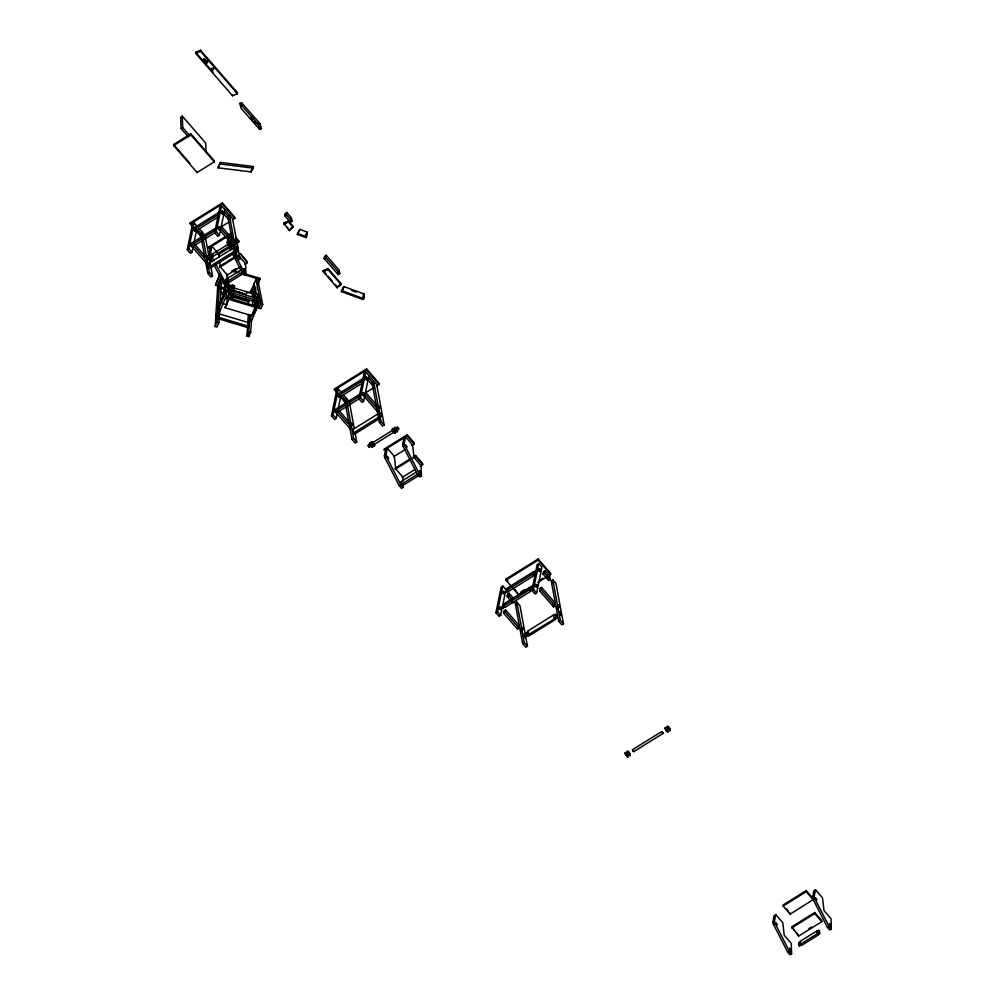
<?xml version="1.0" encoding="UTF-8"?>
<svg xmlns="http://www.w3.org/2000/svg" width="1005" height="1005" viewBox="0 0 1005 1005"><rect width="100%" height="100%" fill="white"/><g stroke="black" fill="none" stroke-linecap="round" stroke-linejoin="round"><path stroke-width="1.5" d="M253.034 117.057L254.114 117.849L252.72 117.17L253.335 116.969M227.03 304.05L227.205 295.445M248.348 304.653L248.449 300.357M306.098 237.632L306.965 231.992L299.854 229.391L297.279 234.404L306.098 237.632L306.965 231.992M363.81 298.736L363.961 293.9L343.936 286.576L341.361 291.588L363.094 299.54L363.81 298.736L342.089 290.784L341.361 291.588M213.814 67.925L212.771 69.006L211.565 68.39M255.019 293.762L255.521 293.209L254.68 297.128M219.756 308.824L218.876 322.756L217.017 327.04L215.145 326.487L217.796 284.679L221.251 276.677M216.113 317.153L216.954 313.673L216.301 317.693L216.753 316.776M217.721 291.739L218.55 288.259L217.909 292.279L218.361 291.362M216.301 317.693L216.515 314.037M217.909 292.279L218.11 288.623M215.145 326.487L217.005 322.19L219.643 280.395M218.625 317.329L218.826 314.238M220.045 304.176L221.414 282.493M223.525 296.55L223.964 289.415L225.334 286.664M224.09 291.927L224.919 288.46L224.266 292.48L224.731 291.563M224.266 292.48L224.479 288.812M225.02 307.693L229.178 298.108L255.999 306.136L255.911 307.467L251.828 315.708L225.02 307.693L229.178 298.108M251.464 319.879L250.672 332.266L248.825 336.562L246.954 335.997L247.544 326.713M247.733 323.61L248.323 314.326M218.047 318.698L247.971 327.655L248.197 324.113L248.097 327.203M248.562 326.286L248.876 322.731L218.952 313.786L218.726 317.329L248.65 326.286L247.971 327.655M246.954 335.997L248.813 331.713L249.881 314.678M251.451 289.905L251.225 293.498L254.541 285.822M248.825 336.562L249.014 333.459M251.828 315.708L255.999 306.136M237.482 250.622L236.162 246.853L237.519 250.057M381.699 416.686L380.38 412.917M554.295 618.414L553.516 615.01L527.726 631.065L529.283 635.235L527.663 636.24L526.306 633.037L527.964 631.467M555.062 619.181L556.67 618.176L556.242 615.022L555.35 614.407L553.742 615.412M632.534 749.743L633.816 751.627L662.823 733.575L662.509 732.394L661.604 731.602L632.585 749.655L633.816 751.627M661.604 731.602L662.823 733.575M257.795 293.849L257.029 298.51L257.016 296.89M218.035 167.81L220.397 162.421L253.448 166.529L253.285 168.149L251.087 171.905L218.035 167.81L220.397 162.421M251.087 171.905L251.25 170.285M244.969 271.966L244.102 268.574L244.19 271.061L244.969 271.966L244.567 268.812M420.404 473.983L420.404 471.27L419.537 470.591L420.404 473.983L420.404 471.27M800.558 944.147L801.337 945.039L799.264 945.806L798.862 942.652L800.47 941.647M817.995 934.675L819.603 933.67L819.213 930.517L817.128 931.283L817.216 933.771M253.21 297.555L253.876 292.304A3.492 0.691 -73.3 0 0 253.7 291.463L255.572 292.015A3.492 0.691 -73.3 0 1 255.735 292.87L254.127 305.57M231.049 298.673L231.627 294.201M232.004 291.211L232.67 285.96A3.492 0.691 -73.3 0 0 232.507 285.119L234.379 285.684A3.492 0.691 -73.3 0 1 234.542 286.526L233.876 291.777M232.921 299.239L233.499 294.754M252.255 305.018L252.833 300.533M208.977 258.788L207.821 257.896M253.788 293.083L255.659 293.636M219.567 227.406L218.738 226.678L218.349 228.587L219.128 229.605L219.567 227.406L218.738 226.678M222.783 211.728L221.967 211L221.565 212.922L222.344 213.927L222.783 211.728L221.967 211M363.772 393.47L362.956 392.741L362.566 394.651L363.333 395.656L363.772 393.47L362.956 392.741M367.001 377.792L366.172 377.063L365.782 378.973L366.561 379.991L367.001 377.792L366.172 377.063M502.286 607.007L503.065 608.025L504.673 607.02L503.894 606.002L502.286 607.007L503.065 608.025L503.455 606.103M508.279 589.433L507.512 588.415L507.123 590.337C504.045 590.877 506.294 593.641 507.889 591.342M532.462 588.051L531.683 587.033L530.075 588.038L529.685 589.948L530.452 590.965L532.072 589.96L532.122 587.259M210.246 247.18L208.927 254.039A3.492 1.055 58.1 0 0 209.392 255.622L212.457 261.627M402.942 481.458L402.804 477.023L395.769 468.933L394.324 456.295L387.302 448.205L385.983 455.064A3.492 1.055 58.1 0 0 386.448 456.647L400.807 484.674L403.143 487.375L401.535 488.38L399.186 485.679L384.827 457.652A3.492 1.055 58.1 0 1 384.362 456.056L385.681 449.21M403.947 437.828L402.628 444.687A3.492 1.055 58.1 0 0 403.093 446.27L417.452 474.31L419.801 476.998L421.409 476.006L421.07 465.654L414.035 457.564L412.59 444.926L405.555 436.823L404.236 443.682A3.492 1.055 58.1 0 0 404.714 445.278L419.06 473.305L421.409 476.006M775.76 914.575L774.44 921.434A3.492 1.055 58.1 0 0 774.905 923.017L789.264 951.044L791.601 953.745L789.993 954.75L787.644 952.049L773.285 924.022A3.492 1.055 58.1 0 1 772.82 922.439L774.139 915.58L775.76 914.575L782.782 922.665L784.227 935.316L791.262 943.406L791.601 953.745M812.605 897.277L812.58 897.691A3.492 1.055 58.1 0 0 813.045 899.274L827.404 927.301L829.741 930.002L831.349 928.997L831.009 918.658L823.987 910.568L822.53 897.917L815.507 889.827L813.899 890.832L812.63 897.226L814.238 896.221L815.507 889.827M231.841 287.882L230.673 290.495M219.128 229.605L219.178 226.904M222.344 213.927L222.394 211.226M363.333 395.656L363.395 392.968M366.561 379.991L366.611 377.29M507.512 588.415L505.904 589.42L506.181 590.488M535.288 574.282L534.911 571.368L533.291 572.373L532.901 574.282L533.68 575.287L535.288 574.282L534.509 573.277L534.911 571.368L535.678 572.373L535.338 571.581M214.078 260.634L211.012 254.629A3.492 1.055 58.1 0 1 210.535 253.034L211.854 246.175L218.889 254.278L219.203 257.079M230.723 250.258L227.658 244.253A3.492 1.055 58.1 0 1 227.193 242.67L228.009 238.373M229.617 237.368L230.12 234.806L233.135 238.273M193.274 246.288L192.03 252.356L190.41 253.361L187.244 249.717L192.545 223.927L194.153 222.922L197.319 226.577M187.244 249.717L188.852 248.712L194.153 222.922M215.095 232.595L191.892 247.042L190.736 245.534L191.176 243.348L216.967 227.293M218.324 216.929L195.108 231.376L193.952 229.856L194.405 227.67L220.183 211.615M190.95 245.647L191.352 243.738M195.108 231.376L195.56 229.19M193.89 243.26L196.704 229.617M224.718 209.517L219.417 235.308L217.809 236.301L214.643 232.657L219.932 206.879L221.552 205.874L232.469 218.449L239.969 258.951L238.348 259.956L235.183 256.313L232.959 244.303M214.643 232.657L216.251 231.653L221.552 205.874M284.767 215.774L285.232 213.55L286.84 212.558L291.412 217.821L292.066 221.314L290.445 222.319L284.767 215.774L286.387 214.769L286.84 212.558M324.175 258.499L324.628 256.288L326.236 255.283L339.125 270.119L339.765 273.599L338.157 274.604L324.175 258.499L325.783 257.506L326.236 255.283M325.055 256.514L324.829 257.607L325.595 256.175L326.21 258.034M337.793 410.844L336.235 418.419L334.627 419.424L331.462 415.769L336.75 389.99L338.358 388.985L341.537 392.641M331.462 415.769L333.07 414.776L338.358 388.985M359.313 398.658L336.11 413.105L334.941 411.598L335.394 409.412L359.891 394.161M362.529 382.98L339.326 397.427L338.17 395.92L338.61 393.734L363.107 378.483M338.421 407.804L340.909 395.668M368.936 375.581L363.634 401.359L362.026 402.364L358.848 398.721L364.149 372.943L365.757 371.938L376.674 384.513L384.174 425.014L382.566 426.02L379.388 422.376L376.9 408.872M358.848 398.721L360.468 397.716L365.757 371.938M505.904 589.42L500.678 615.399L499.058 616.404L495.892 612.749L501.194 586.97L502.802 585.965L505.967 589.621M495.892 612.749L497.5 611.744L502.802 585.965M500.766 607.774L500.377 609.696L499.598 608.678L500 606.769L500.766 607.774L499.158 608.779M503.982 592.108L503.593 594.018L502.827 593.013L503.216 591.091L503.982 592.108L502.374 593.113M502.626 607.799L502.676 605.098L504.296 604.093M503.681 605.889L504.121 603.704L529.911 587.649L529.459 589.835L503.681 605.889L504.837 607.409L530.627 591.355L529.459 589.835M533.127 571.983L532.688 574.169L533.843 575.677L508.053 591.731L506.897 590.224L507.349 588.038L533.127 571.983L534.296 573.491M503.593 613.163L504.045 610.94L505.653 609.947L518.53 624.771L519.183 628.263L517.562 629.268L503.593 613.163L505.201 612.158L505.653 609.947M514.309 601.97L512.701 602.975L507.023 596.43L507.475 594.219L509.095 593.214L513.668 598.477M507.023 596.43L508.631 595.425L509.095 593.214M531.683 587.033L531.293 588.955L529.685 589.948M531.884 590.337L537.173 564.559L538.793 563.554L541.959 567.209L536.657 592.988L535.049 593.993L531.884 590.337L533.492 589.332L538.793 563.554M536.758 585.375L536.369 587.284L535.59 586.279L535.979 584.357L536.758 585.375L535.15 586.38M539.974 569.697L539.585 571.606L538.818 570.601L539.208 568.692L539.974 569.697L538.366 570.702M537.336 585.174L537.11 586.267L537.65 585.928M541.079 569.194L541.306 568.101M539.572 590.752L540.037 588.541L541.645 587.536L554.521 602.372L555.175 605.852L553.554 606.857L539.572 590.752L541.193 589.759L541.645 587.536M543.014 574.031L543.466 571.807L545.087 570.802L549.66 576.079L550.3 579.558L548.692 580.563L543.014 574.031L544.622 573.026L545.087 570.802M543.893 572.033L543.667 573.126L544.434 571.707L545.049 573.554M233.663 288.699L233.7 287.907M231.301 285.923L230.396 290.596M252.393 294.955L252.381 295.897L252.757 293.95M231.489 287.882L231.075 289.226L231.401 287.933M228.6 288.234L228.713 285.508M231.037 287.983L231.175 289.553L231.64 286.211M257.783 296.638L257.745 295.432M257.783 296.199L258.335 295.269L257.682 297.48L258.398 294.113L257.757 294.729M224.303 283.448L225.095 284.34L226.703 283.335L225.635 279.541L242.293 269.177M244.956 269.252L244.102 268.574M798.862 945.366L798.862 942.652L799.641 943.544L798.799 943.218M819.603 930.957L818.736 930.278L819.603 933.67M227.042 292.957L226.728 290.307M227.13 289.98L226.502 290.885M260.798 301.148L260.798 300.055M228.663 289.126L229.454 285.068L228.65 286.086M257.594 297.128L256.702 298.711M219.68 274.252L215.459 285.181L225.937 288.322M215.459 285.181L219.718 275.32M221.628 278.862L219.417 283.988L221.288 284.553L222.947 280.709M217.934 307.517L225.459 290.093M225.874 292.204L217.708 311.123L219.58 311.676L226.577 295.457M226.653 273.523L230.886 294.955L229.027 299.239L227.155 298.686L229.014 294.39L227.193 285.206M250.207 292.769L255.974 279.415L257.845 279.98L262.682 304.465L260.835 308.761L258.963 308.196L257.757 302.078M254.202 291.5L255.86 287.656M257.707 284.038L260.144 278.398L245.17 273.925M254.705 292.154L255.923 289.339M257.745 285.106L260.144 278.398M254.365 306.311L256.69 300.947M257.682 301.714L249.504 320.633L251.376 321.198L258.963 303.623M258.963 308.196L260.81 303.912L255.974 279.415M297.279 234.404L299.854 229.391M342.089 290.784L343.936 286.576M208.965 253.624L210.598 252.569M386.008 454.649L384.425 455.592M402.666 444.273L404.299 443.218M774.466 921.02L772.883 921.974M814.238 896.221L814.188 896.686A3.492 1.055 58.1 0 0 814.653 898.269L814.892 898.772M220.208 281.488L220.886 280.119M218.55 288.259L217.884 289.076M224.919 288.46L224.253 289.277M218.324 311.952L219.015 310.583M246.125 294.804L245.672 295.721L246.25 294.352L234.353 290.797M245.471 298.812L245.924 297.895M246.024 297.895L245.346 299.264L233.449 295.709M251.338 292.38L252.016 290.998M255.157 294.013L255.948 292.995L254.717 297.869M251.979 169.028L253.448 166.529M373.533 444.888L398.583 429.286L398.093 427.866L397.352 427.313L368.345 445.378L369.476 447.363L369.526 446.697M397.352 427.313L398.583 429.286M526.783 635.612L556.707 617.598M556.242 615.022L555.35 614.407L556.67 618.176M231.791 244.718L230.622 242.795M370.355 444.197L371.348 446.182M393.081 429.977L393.52 431.371M298.9 230.987L298.221 232.796M342.994 288.171L342.316 289.98M363.232 294.704L363.961 293.9M289.352 230.597L293.096 227.281L293.071 226.213L288.485 220.949L283.636 222.984L289.352 230.597L287.43 227.344M340.004 284.943L338.145 286.211M337.228 287.769L340.971 284.465L340.934 283.385L328.057 268.561L323.208 270.596L323.246 271.664L337.228 287.769L335.193 284.402M203.852 59.885L204.932 59.22L207.671 62.36L206.59 63.039L203.827 58.818L206.59 63.039M206.553 61.958L207.633 61.292M206 151.667L205.724 143.099L182.307 116.14L180.686 117.145L181.063 128.552L188.199 136.755M181.063 128.552L182.684 127.547L182.307 116.14M173.651 144.506L190.837 133.803L214.253 160.775L214.291 161.843L197.106 172.546L173.689 145.574L173.651 144.506L189.945 163.275M173.689 145.574L190.875 134.884L190.837 133.803M192.068 226.238L190.108 222.959L222.344 202.897L234.831 217.281L234.869 218.349L232.281 219.957M190.146 224.027L222.369 203.965L222.344 202.897M193.952 229.856L218.449 214.605M200.937 236.338L202.545 235.333L197.809 229.894M190.736 245.534L215.233 230.283M221.967 226.376L229.705 221.552M210.648 250.496L208.6 247.117L225.283 236.728M227.846 235.132L231.703 232.733M208.638 248.185L226.602 237.004M228.512 235.811L231.74 233.801M227.243 242.205L228.801 241.665A3.492 1.055 58.1 0 0 229.266 243.248L232.331 249.253M209.555 255.961L211.163 254.956L209.643 256.124M212.382 254.089L230.849 242.594M227.896 244.755L229.441 243.625M212.294 256.878L232.08 244.567M222.042 251.212L224.605 249.617M236.162 242.431L238.725 240.823L235.71 237.356M218.223 254.68L229.781 247.494M236.2 243.499L238.763 241.891L238.725 240.823M234.818 252.833L210.321 268.084L209.178 266.941L208.538 263.511L234.328 247.456L234.743 249.743M209.178 266.941L234.956 250.886M290.822 221.087L291.048 219.04M210.899 267.016L212.57 276.011L210.95 277.016L207.784 273.36L209.392 272.368L203.286 239.353M235.183 256.313L236.791 255.308L229.291 214.794M219.643 266.262L235.044 256.677M219.68 267.33L235.082 257.745M233.085 270.358L235.66 268.762M226.703 275.42L240.823 266.627M244.667 264.24L247.243 262.632L247.205 261.564L240.182 253.474L247.243 262.632M223.751 283.661L225.359 282.656L227.708 285.357C224.567 288.837 226.138 285.194 226.163 287.568C228.248 286.5 222.155 282.217 213.877 264.39M232.846 254.391L242.017 272.292L244.353 274.981L245.974 273.976L243.625 271.287L225.736 282.392L226.904 283.737L243.549 273.373L242.381 272.028M337.24 393.407L334.326 389.023L366.549 368.961L379.036 383.345L379.073 384.413L376.498 386.008M334.351 390.091L366.586 370.028L366.549 368.961M338.17 395.92L363.948 379.865M334.941 411.598L360.732 395.543M364.89 393.231L373.923 387.616M378.533 413.52L352.755 429.575L353.383 433.004L354.526 434.147L379.023 418.897M353.383 433.004L379.174 416.949M355.117 433.067L356.775 442.074L355.167 443.079L352.001 439.424L353.609 438.419L346.109 397.917M379.388 422.376L381.008 421.371L373.508 380.857M407.138 434.75L384.036 449.135L384.073 450.202L407.176 435.831L407.138 434.75L414.161 442.841L414.198 443.921L411.635 445.517M384.99 457.979L386.598 456.974L385.078 458.142M403.256 446.609L404.864 445.604L403.344 446.773M393.671 456.697L405.216 449.511M395.078 468.28L410.48 458.695M413.042 457.087L415.618 455.491L422.64 463.581L422.678 464.649L420.115 466.257M395.116 469.348L410.517 459.762M413.08 458.167L415.655 456.559L415.618 455.491M402.138 477.438L414.977 469.448M416.447 471.986L401.07 481.558L401.171 484.41L402.339 485.754L418.997 475.39L417.816 474.046M399.186 485.679L400.807 484.674M401.171 484.41L419.06 473.305M532.625 585.689L518.442 594.52L505.955 580.136L505.917 579.068L538.14 559.006L550.639 573.39L550.665 574.458L537.775 582.485M505.955 580.136L538.178 560.074L538.14 559.006M506.897 590.224L532.688 574.169M532.901 574.282L534.999 573.227M520.979 591.845L524.849 589.445M540.326 579.81L542.901 578.202M549.069 579.345L549.283 577.297M516.796 602.083L515.176 603.075L522.675 643.589L525.854 647.245L527.462 646.24L519.962 605.726L516.796 602.083L524.283 642.584L527.462 646.24M552.788 579.671L551.167 580.676L558.667 621.191L561.833 624.834L563.453 623.829L555.953 583.315L552.788 579.671L560.275 620.186L563.453 623.829M516.419 603.302L516.193 605.349L515.879 603.628L517.562 604.445M551.871 581.229L552.411 580.89L552.185 582.938L551.871 581.229L553.014 582.36M517.939 628.05L518.165 625.989M520.741 629.921L521.281 629.595L521.067 631.643L520.741 629.921L521.897 631.065M556.732 607.523L558.416 608.327L556.732 607.523L557.059 609.231L557.273 607.183M522.814 635.901L524.422 634.909L523.655 634.142L524.987 637.911L524.422 634.909M522.675 643.589L524.283 642.584M558.667 621.191L560.275 620.186M813.233 898.696L806.211 890.606L783.109 904.99L783.146 906.058L790.169 914.148L814.804 898.596L829.012 926.296L831.349 928.997M783.146 906.058L806.249 891.674L806.211 890.606M773.536 924.525L775.144 923.52M791.626 926.886L814.728 912.502L821.751 920.593L821.788 921.66L798.686 936.044L791.626 926.886L794.641 930.354M791.664 927.954L814.766 913.57L814.728 912.502M808.924 928.582L811.487 926.987M828.648 925.492L830.268 924.487L829.489 923.582L830.344 926.987L830.268 924.487M787.644 952.049L789.264 951.044M827.404 927.301L829.012 926.296M790.596 951.735L789.729 948.331L790.596 951.735L788.988 952.74L788.209 951.836M380.933 415.919L381.737 416.12M526.306 633.037L527.11 633.225L526.344 632.472L527.663 636.24M195.673 52.298L200.523 50.25L237.356 92.674L237.394 93.741L232.544 95.776L195.711 53.365L195.673 52.298L213.073 72.322M195.711 53.365L200.56 51.318L200.523 50.25M283.674 224.052L288.523 222.017L288.485 220.949M323.246 271.664L328.082 269.629L328.057 268.561M239.768 103.402L241.615 102.786L260.006 123.615L261.426 128.665L259.566 129.281L241.175 108.452L239.768 103.402L258.147 124.231L259.566 129.281M240.785 103.653L242.18 104.332L240.785 103.653L241.213 105.425M258.147 124.231L260.006 123.615M419.625 473.091L420.467 473.418M819.665 933.105L818.824 932.778L798.95 945.152L799.729 946.044M228.148 286.048L232.431 285.106M246.527 293.008L253.624 291.45M368.345 445.378L369.413 446.434M531.783 588.892L532.072 589.96M220.233 164.054L253.285 168.149M207.57 257.192L208.688 258.838M233.198 270.345L239.19 272.141M231.74 270.973L237.733 272.757M240.723 273.649L260.182 279.478M232.582 286.739L234.454 287.292M233.826 287.933L254.315 294.063M234.919 291.01L242.393 293.246M229.077 290.118L259.014 299.075L259.29 301.312M220.547 288.372L225.045 289.716M229.492 292.191L259.428 301.148L258.762 302.894L230.321 294.39M229.014 294.39L230.886 294.955M260.81 303.912L262.682 304.465M220.334 291.915L224.819 293.259M232.821 295.684L249.202 300.583M232.733 297.003L249.114 301.902M221.15 293.736L224.14 294.628M229.102 299.44L255.911 307.467M222.695 303.472L227.168 304.817M217.005 322.19L218.876 322.756M248.813 331.713L250.672 332.266M297.995 233.6L306.814 236.828M351.8 290.508L356.084 292.078M666.88 730.836L665.838 729.115M236.162 246.853L236.929 247.619M208.538 263.511L209.681 264.654M209.53 264.679L208.764 263.913L209.329 266.915M554.144 618.439L555.3 619.582L529.509 635.637L528.366 634.494M515.879 603.628L517.035 604.771M393.696 431.597L394.337 431.572M666.315 729.102L666.843 729.756M259.378 126.354L261.426 128.665M200.56 51.318L237.394 93.741M325.783 257.506L339.765 273.599M286.387 214.769L292.066 221.314M288.523 222.017L293.096 227.281M328.082 269.629L340.971 284.465M283.636 222.984L285.533 225.17M323.208 270.596L326.198 274.051M328.195 276.35L332.19 280.948M190.875 134.884L214.291 161.843M182.684 127.547L189.807 135.763M538.178 560.074L550.665 574.458M544.622 573.026L550.3 579.558M222.369 203.965L234.869 218.349M366.586 370.028L379.073 384.413M224.266 211.741L229.944 218.286L228.336 219.278L223.6 213.839M368.471 377.805L374.149 384.337L372.541 385.342L366.863 378.81M806.249 891.674L813.271 899.764M541.193 589.759L555.175 605.852M235.748 238.424L238.763 241.891M407.176 435.831L414.198 443.921M221.276 226.251L234.165 241.087M365.493 392.314L378.37 407.151M827.957 927.087L828.736 927.992M365.041 394.538L379.023 410.63L377.403 411.635L364.426 396.686M533.492 589.332L536.657 592.988M814.766 913.57L821.788 921.66M415.655 456.559L422.678 464.649M238.6 255.546L245.622 263.637L245.974 273.976M216.251 231.653L219.417 235.308M236.791 255.308L239.969 258.951M360.468 397.716L363.634 401.359M381.008 421.371L384.174 425.014M419.537 470.591L420.316 471.483M505.917 579.068L507.839 581.279M514.56 589.031L518.442 594.52M199.153 228.688L205.07 235.497M343.371 394.751L349.288 401.56M342.027 395.945L346.763 401.397L345.142 402.402L340.419 396.95M786.124 908.457L788.134 910.769M190.108 222.959L192.03 225.17M196.829 230.71L201.641 236.238M334.326 389.023L337.203 392.339M342.969 398.985L344.891 401.196M195.912 230.673L201.678 237.306M208.6 247.117L210.61 249.428M508.631 595.425L512.424 599.784M796.651 932.665L798.686 936.044M225.635 279.541L226.803 280.885M194.882 244.454L206.766 258.147M225.836 279.943L226.615 280.835M339.087 410.517L350.984 424.211M402.138 485.352L401.271 481.96M193.425 245.534L207.407 261.627L205.799 262.632L192.822 247.682M337.642 411.598L351.624 427.69L350.016 428.695L337.027 413.746M505.201 612.158L519.183 628.263M188.852 248.712L192.03 252.356M209.392 272.368L212.57 276.011M333.07 414.776L336.235 418.419M353.609 438.419L356.775 442.074M497.5 611.744L500.678 615.399M212.62 254.78L211.904 254.466L213.223 255.86M373.42 443.28C371.26 441.182 374.438 446.572 373.734 443.795M505.502 591.342L506.281 592.347M339.552 395.128L338.786 394.123L338.384 396.033L339.162 397.05M335.557 409.801L336.336 410.806M396.422 429.323C394.086 426.585 397.113 432.376 396.56 429.587M521.08 629.72L520.615 628.565M231.137 243.763L231.489 244.931L230.17 243.248M234.454 253.386L243.625 271.287M215.485 263.385L225.359 282.656M627.082 755.195L625.839 754.227M241.615 102.786L242.331 105.311M241.401 103.452L241.828 105.224M254.127 283.712L256.237 294.427M224.14 283.385L227.155 298.686M555.853 614.645L556.33 617.221M553.127 604.533L553.554 606.857M526.695 633.426L527.173 636.002M380.882 413.156L381.347 415.731M372.114 383.018L376.335 405.869M337.73 272.28L338.157 274.604M349.564 403.068L354.275 428.57M352.981 429.977L353.534 432.979M344.715 400.078L345.331 403.42M345.883 406.422L348.949 422.917M349.778 427.427L352.001 439.424M227.959 217.294L232.13 239.806M205.347 237.004L208.676 255.006M209.517 259.504L210.347 264.014M201.905 231.854L202.734 236.351M207.118 265.483L207.595 268.071M201.678 240.358L204.731 256.865M205.372 260.308L207.784 273.36M237.155 242.896L238.273 252.732M219.693 261.3L220.334 266.915L227.369 275.006L227.507 279.44M819.213 930.517L819.276 932.653M799.189 943.67L799.264 945.806M790.144 913.08L790.169 914.148M420.015 470.83L420.077 472.966M403.043 484.423L403.143 487.375M292.128 227.406L290.282 229.04M232.507 94.709L232.544 95.776M227.607 282.392L227.708 285.357M197.068 171.478L197.106 172.546M668.3 731.188A2.651 0.804 58.1 0 1 667.169 731.514A2.651 0.804 58.1 0 1 665.272 728.286A2.651 0.804 58.1 0 1 666.403 727.959M667.785 730.962A2.324 0.704 58.1 0 1 667.019 731.615A2.324 0.704 58.1 0 1 665.247 728.851A2.324 0.704 58.1 0 1 666.014 728.198M628.276 756.099A2.651 0.804 58.1 0 1 627.019 756.3A2.651 0.804 58.1 0 1 625.211 752.921A2.651 0.804 58.1 0 1 626.793 753.31M627.849 756.288A2.324 0.704 58.1 0 1 626.768 756.325A2.324 0.704 58.1 0 1 625.185 753.624A2.324 0.704 58.1 0 1 625.989 753.109M629.771 753.851A2.651 0.804 58.1 0 1 629.155 755.383A2.651 0.804 58.1 0 1 627.095 751.514A2.651 0.804 58.1 0 1 629.444 753.248M395.455 432.263A2.651 0.804 58.1 0 1 394.324 432.59A2.651 0.804 58.1 0 1 392.427 429.361A2.651 0.804 58.1 0 1 393.558 429.034M395.028 432.74A2.324 0.704 58.1 0 1 393.596 432.075A2.324 0.704 58.1 0 1 392.314 429.399A2.324 0.704 58.1 0 1 393.52 429.6M396.623 429.399A2.651 0.804 58.1 0 1 396.699 431.811A2.651 0.804 58.1 0 1 394.287 428.042A2.651 0.804 58.1 0 1 396.246 428.821M397.025 429.7A2.324 0.704 58.1 0 1 396.711 431.271A2.324 0.704 58.1 0 1 394.739 428.017A2.324 0.704 58.1 0 1 396.41 428.67M372.679 446.886A2.651 0.804 58.1 0 1 370.317 445.253A2.651 0.804 58.1 0 1 370.355 442.929M372.202 446.647A2.324 0.704 58.1 0 1 371.121 446.685A2.324 0.704 58.1 0 1 369.539 443.984A2.324 0.704 58.1 0 1 370.343 443.481M374.363 444.788A2.651 0.804 58.1 0 1 373.508 445.755A2.651 0.804 58.1 0 1 371.448 442.25A2.651 0.804 58.1 0 1 373.018 442.502M374.199 443.909A2.324 0.704 58.1 0 1 373.885 445.479A2.324 0.704 58.1 0 1 371.913 442.225A2.324 0.704 58.1 0 1 373.584 442.891M232.896 245.773A2.651 0.804 58.1 0 1 230.421 243.562A2.651 0.804 58.1 0 1 230.635 241.527M232.394 244.843A2.324 0.704 58.1 0 1 231.627 245.496A2.324 0.704 58.1 0 1 229.856 242.745A2.324 0.704 58.1 0 1 230.622 242.079M209.932 258.775A2.651 0.804 58.1 0 1 209.329 259.931A2.651 0.804 58.1 0 1 207.193 256.903A2.651 0.804 58.1 0 1 207.796 255.747M209.392 258.587A2.324 0.704 58.1 0 1 209.115 259.931A2.324 0.704 58.1 0 1 207.193 257.431A2.324 0.704 58.1 0 1 207.482 256.087M211.527 258.938A2.651 0.804 58.1 0 1 209.191 256.011A2.651 0.804 58.1 0 1 209.681 254.579M211.427 258.373A2.324 0.704 58.1 0 1 210.749 257.745M210.397 257.305A2.324 0.704 58.1 0 1 209.505 254.516M251.175 117.522L251.979 119.62L251.263 117.422M306.45 233.75L306.374 236.137L306.45 233.75M363.446 295.658L363.37 298.045L363.446 295.658M211.54 68.956C213.487 72.599 214.605 65.928 211.54 68.956M387.34 456.484L388.621 458.343L387.365 456.433M405.605 445.115L406.887 446.974L405.605 445.115M775.797 922.854L777.079 924.726L775.797 922.854M815.558 898.106L816.826 899.978L815.57 898.055M234.743 240.22L236.024 242.105L234.73 240.283M397.766 427.477L398.671 428.846L397.804 427.427M662.006 731.766L662.911 733.122L662.056 731.703M628.251 752.393L629.519 754.315L628.313 752.318M668.275 727.482L669.531 729.391L668.275 727.482M285.646 213.789L285.42 214.882L286.186 213.449L285.646 213.789M504.46 611.178L504.234 612.271L505 610.839L504.46 611.178M507.902 594.445L507.676 595.538L508.442 594.106L507.902 594.445M540.451 588.767L540.225 589.86L540.991 588.428L540.451 588.767M351.587 423.293L352.881 425.19L351.587 423.293M378.973 406.234L380.279 408.131L378.973 406.234M522.261 627.447L523.555 629.356L522.261 627.447M558.252 605.048L559.546 606.945L558.252 605.048M368.232 445.843L369.149 447.225L368.295 445.818M632.484 750.119L633.389 751.501L632.547 750.094M220.824 228.474L219.216 229.479L233.198 245.572L234.806 244.579L220.824 228.474M816.927 930.881L800.269 941.245L800.369 944.097L801.538 945.441L818.196 935.077L817.027 933.733L816.927 930.881M287.267 221.816L284.892 223.185L287.267 221.816M326.839 269.428L324.464 270.797L326.839 269.428M560.413 612.497L559.647 611.731L560.978 615.5L560.413 612.497M255.584 122.623L254.227 121.077L255.873 123.803L255.584 122.623M212.658 64.571L211.1 62.775L212.658 64.571M236.564 92.096L235.007 90.299L236.564 92.096M667.295 727.633A2.651 0.804 58.1 0 0 670.008 730.849A2.651 0.804 58.1 0 0 668.689 727.218A2.651 0.804 58.1 0 0 667.295 727.633M667.772 727.658A2.324 0.704 58.1 0 0 670.134 730.384A2.324 0.704 58.1 0 0 668.89 727.155A2.324 0.704 58.1 0 0 667.772 727.658M627.748 752.582A2.324 0.704 58.1 0 0 630.122 755.308A2.324 0.704 58.1 0 0 628.866 752.067A2.324 0.704 58.1 0 0 627.748 752.582"/></g></svg>
